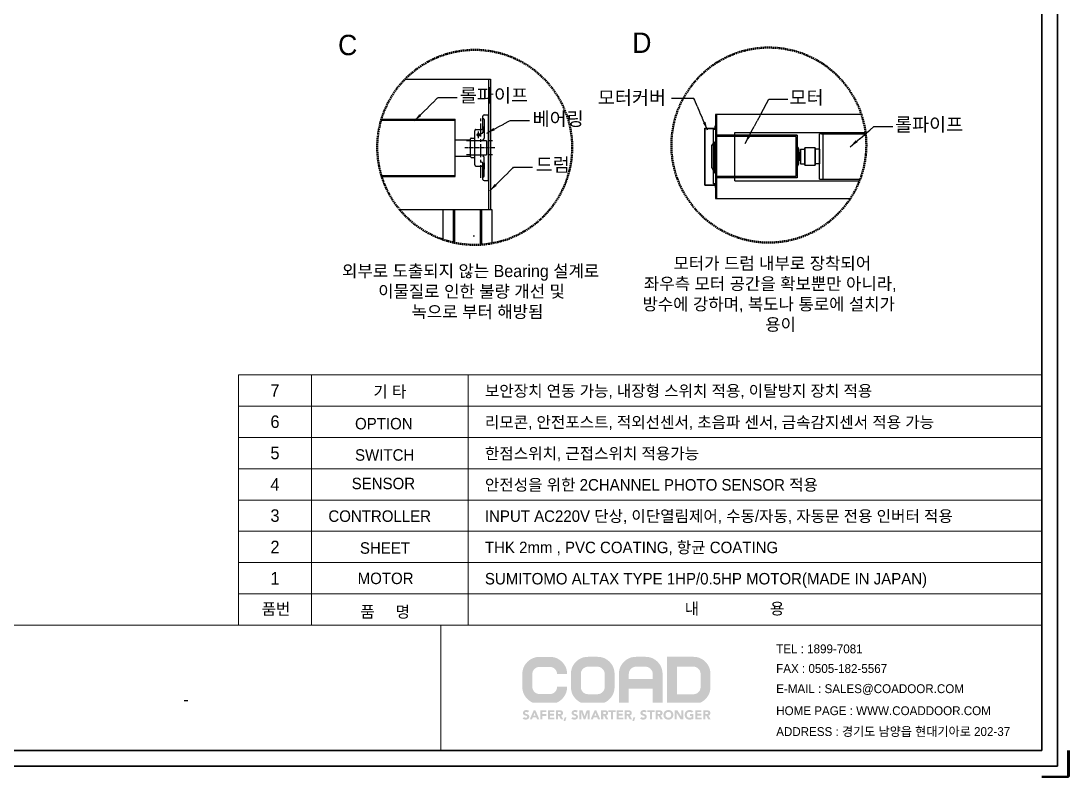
# Model space of a CAD drawing. Header units: millimetres. Extents: x 150937 to 394412, y 327166 to 584759.
# Drawn here: x 273666 to 283711, y 376866 to 384113 of the extents above; entities that cross this region are included whole.
import ezdxf

# ---------------------------------------------------------------- set-up
doc = ezdxf.new("R2010")
doc.units = ezdxf.units.MM
for name, pattern in [('CEN', [62, 60, -1, 0, -1]), ('CENTER', [50.8, 31.75, -6.35, 6.35, -6.35]), ('HIDDENX2', [19.05, 12.7, -6.35])]:
    doc.linetypes.add(name, pattern=pattern)
doc.layers.add('205', color=7, linetype='Continuous')
for name, color, linetype, lineweight in [('2문자(명칭)', 7, 'Continuous', 20), ('4윤곽선', 5, 'Continuous', 70), ('지시선', 1, 'CEN', 20), ('지시선문자', 40, 'Continuous', 20), ('확대선', 1, 'HIDDENX2', 50)]:
    doc.layers.add(name, color=color, linetype=linetype, lineweight=lineweight)
doc.layers.add('plot선', color=130, linetype='Continuous', plot=False)
doc.styles.add('ROMANS', font='romans.shx')
doc.styles.get("Standard").update_dxf_attribs({"font": 'arial.ttf'})
doc.styles.add('돋움', font='')
doc.styles.get('돋움').set_extended_font_data('Dotum')
doc.dimstyles.new('1004', dxfattribs={"dimscale": 50, "dimtxt": 1.8, "dimasz": 1.6, "dimexe": 1.25, "dimexo": 1, "dimtad": 1, "dimtxsty": 'ROMANS', "dimcen": 2.5, "dimclrd": 94, "dimclre": 94, "dimclrt": 151, "dimadec": 0, "dimazin": 0, "dimtfac": 1, "dimtix": 1, "dimtmove": 0, "dimatfit": 3, "dimfxl": 0, "dimarcsym": 0})

# ---------------------------------------------------------------- blocks, each defined once
blk = doc.blocks.new('ss')
at = {"layer": '205'}
for p, q in [((19689.8, 1863.9), (19528.8, 1863.9)), ((19528.8, 1852.9), (19528.8, 1863.9)), ((19540.2, 1852.9), (19585.9, 1852.9)), ((19572.5, 1852.9), (19557.2, 1852.9)), ((19678.3, 1852.9), (19632.7, 1852.9)), ((19646.1, 1852.9), (19661.4, 1852.9)), ((19689.8, 1852.9), (19689.8, 1863.9)), ((19561.3, 1849.9), (19531.8, 1849.9)), ((19561.3, 1849.9), (19571.3, 1849.9)), ((19564.3, 1832.9), (19564.3, 1846.9)), ((19651.3, 1829.9), (19567.3, 1829.9)), ((19585.5, 1821.5), (19585.5, 1829.9)), ((19633, 1821.5), (19633, 1829.9)), ((19657.5, 1849.9), (19647.5, 1849.9)), ((19654.3, 1832.9), (19654.3, 1846.9)), ((19686.8, 1849.9), (19657.3, 1849.9)), ((19631, 1819.5), (19587.5, 1819.5))]:
    blk.add_line(p, q, dxfattribs=at)
at = {"layer": '205', "color": 7, "linetype": 'Continuous'}
for p, q in [((19591.9, 1873.9), (19591.9, 1863.9)), ((19626.9, 1873.9), (19626.9, 1863.9)), ((19591.9, 1819.5), (19591.9, 1809.5)), ((19626.9, 1819.5), (19626.9, 1809.5))]:
    blk.add_line(p, q, dxfattribs=at)
at = {"layer": '205', "color": 1, "linetype": 'CENTER'}
for p, q in [((19683.3, 1844.9), (19535.3, 1844.9)), ((19585.5, 1839.1), (19569.5, 1839.1))]:
    blk.add_line(p, q, dxfattribs=at)
at = {"layer": '205'}
blk.add_circle((19577.5, 1839.1), 3, dxfattribs=at)
for centre, radius, start, end in [((19531.8, 1852.9), 3, 180, 270), ((19540.2, 1849.9), 3, 90, 180), ((19585.9, 1849.9), 3, 0, 90), ((19632.7, 1849.9), 3, 90, 180), ((19678.3, 1849.9), 3, 0, 90), ((19686.8, 1852.9), 3, 270, 0), ((19561.3, 1846.9), 3, 0, 90), ((19567.3, 1832.9), 3, 180, 270), ((19571.3, 1846.9), 3, 0, 90), ((19577.9, 1839.1), 3, 94.6253, 265.3747), ((19578.5, 1839.1), 3, 99.9059, 260.0941), ((19578.9, 1839.1), 3, 103.6826, 256.3174), ((19647.5, 1846.9), 3, 90, 180), ((19651.3, 1832.9), 3, 270, 0), ((19657.3, 1846.9), 3, 90, 180), ((19587.5, 1821.5), 2, 180, 270), ((19631, 1821.5), 2, 270, 0)]:
    blk.add_arc(centre, radius, start, end, dxfattribs=at)
blk = doc.blocks.new('C-2 BASE')
h = blk.add_hatch(color=256)
h.dxf.hatch_style = 1
h.set_gradient(color1=(0, 153, 86), color2=(0, 0, 78), tint=1)
edge = h.paths.add_edge_path()
edge.add_spline(control_points=[(15866.293, 981.152), (15866.293, 1000.137), (15873.072, 1016.4), (15886.634, 1029.958), (15900.639, 1043.974), (15916.9, 1050.762), (15935.882, 1050.762), (15935.882, 1050.762), (16034.279, 1050.762), (16034.279, 1050.762), (16053.248, 1050.762), (16069.532, 1043.974), (16083.103, 1029.958), (16097.094, 1016.4), (16103.861, 1000.137), (16103.861, 981.152), (16103.861, 981.152), (16199.695, 981.152), (16199.695, 981.152), (16199.695, 1026.802), (16183.416, 1066.109), (16151.329, 1098.201), (16119.237, 1130.285), (16079.913, 1146.55), (16034.279, 1146.55), (16034.279, 1146.55), (15935.882, 1146.55), (15935.882, 1146.55), (15890.244, 1146.55), (15850.928, 1130.285), (15818.824, 1098.201), (15786.741, 1066.109), (15770.475, 1026.802), (15770.475, 981.152), (15770.475, 981.152), (15770.475, 965.557), (15770.475, 965.557), (15770.475, 965.557), (15770.475, 860.034), (15770.475, 860.034), (15770.475, 814.379), (15786.741, 775.072), (15818.824, 742.98), (15834.769, 727.048), (15852.49, 715.02), (15871.878, 706.94), (15871.878, 706.94), (16098.291, 706.94), (16098.291, 706.94), (16117.676, 715.02), (16135.397, 727.048), (16151.329, 742.98), (16183.416, 775.072), (16199.695, 814.379), (16199.695, 860.034), (16199.695, 860.034), (16103.861, 860.034), (16103.861, 860.034), (16103.861, 841.047), (16097.094, 824.786), (16083.103, 810.77), (16069.532, 797.198), (16053.248, 790.427), (16034.279, 790.427), (16034.279, 790.427), (15935.882, 790.427), (15935.882, 790.427), (15916.9, 790.427), (15900.639, 797.198), (15886.634, 810.77), (15873.072, 824.786), (15866.293, 841.047), (15866.293, 860.034), (15866.293, 860.034), (15866.293, 965.557), (15866.293, 965.557), (15866.293, 965.557), (15866.293, 981.152), (15866.293, 981.152)], knot_values=[0, 0, 0, 0, 1, 1, 1, 2, 2, 2, 3, 3, 3, 4, 4, 4, 5, 5, 5, 6, 6, 6, 7, 7, 7, 8, 8, 8, 9, 9, 9, 10, 10, 10, 11, 11, 11, 12, 12, 12, 13, 13, 13, 14, 14, 14, 15, 15, 15, 16, 16, 16, 17, 17, 17, 18, 18, 18, 19, 19, 19, 20, 20, 20, 21, 21, 21, 22, 22, 22, 23, 23, 23, 24, 24, 24, 25, 25, 25, 26, 26, 26, 26], degree=3, periodic=0)
edge = h.paths.add_edge_path()
edge.add_spline(control_points=[(16490.664, 1147.153), (16490.664, 1147.153), (16400.124, 1147.153), (16400.124, 1147.153), (16354.966, 1147.153), (16316.043, 1131.062), (16284.281, 1099.292), (16252.527, 1067.525), (16236.432, 1028.624), (16236.432, 983.456), (16236.432, 983.456), (16236.432, 965.557), (16236.432, 965.557), (16236.432, 965.557), (16236.432, 857.724), (16236.432, 857.724), (16236.432, 812.549), (16252.527, 773.635), (16284.281, 741.881), (16299.607, 726.569), (16316.6, 714.934), (16335.141, 706.94), (16335.141, 706.94), (16555.639, 706.94), (16555.639, 706.94), (16574.181, 714.934), (16591.187, 726.569), (16606.499, 741.881), (16638.253, 773.635), (16654.348, 812.549), (16654.348, 857.724), (16654.348, 857.724), (16654.348, 965.557), (16654.348, 965.557), (16654.348, 965.557), (16654.348, 983.456), (16654.348, 983.456), (16654.348, 1028.624), (16638.253, 1067.525), (16606.499, 1099.292), (16574.749, 1131.062), (16535.835, 1147.153), (16490.664, 1147.153)], knot_values=[0, 0, 0, 0, 1, 1, 1, 2, 2, 2, 3, 3, 3, 4, 4, 4, 5, 5, 5, 6, 6, 6, 7, 7, 7, 8, 8, 8, 9, 9, 9, 10, 10, 10, 11, 11, 11, 12, 12, 12, 13, 13, 13, 14, 14, 14, 14], degree=3, periodic=0)
edge = h.paths.add_edge_path(flags=16)
edge.add_spline(control_points=[(16559.54, 857.724), (16559.54, 838.939), (16552.829, 822.822), (16538.966, 808.982), (16525.553, 795.547), (16509.463, 788.827), (16490.664, 788.827), (16490.664, 788.827), (16400.124, 788.827), (16400.124, 788.827), (16381.352, 788.827), (16365.223, 795.547), (16351.382, 808.982), (16337.951, 822.822), (16331.253, 838.939), (16331.253, 857.724), (16331.253, 857.724), (16331.253, 965.557), (16331.253, 965.557), (16331.253, 965.557), (16331.253, 983.456), (16331.253, 983.456), (16331.253, 1002.234), (16337.951, 1018.333), (16351.382, 1031.742), (16365.223, 1045.617), (16381.352, 1052.311), (16400.124, 1052.311), (16400.124, 1052.311), (16490.664, 1052.311), (16490.664, 1052.311), (16509.463, 1052.311), (16525.553, 1045.617), (16538.966, 1031.742), (16552.829, 1018.333), (16559.54, 1002.234), (16559.54, 983.456), (16559.54, 983.456), (16559.54, 965.557), (16559.54, 965.557), (16559.54, 965.557), (16559.54, 857.724), (16559.54, 857.724)], knot_values=[0, 0, 0, 0, 1, 1, 1, 2, 2, 2, 3, 3, 3, 4, 4, 4, 5, 5, 5, 6, 6, 6, 7, 7, 7, 8, 8, 8, 9, 9, 9, 10, 10, 10, 11, 11, 11, 12, 12, 12, 13, 13, 13, 14, 14, 14, 14], degree=3, periodic=0)
edge = h.paths.add_edge_path()
edge.add_spline(control_points=[(16950.305, 1147.153), (16950.305, 1147.153), (16860.222, 1147.153), (16860.222, 1147.153), (16815.055, 1147.153), (16776.133, 1131.062), (16743.938, 1098.838), (16712.192, 1067.08), (16696.068, 1028.162), (16696.068, 983.008), (16696.068, 983.008), (16696.068, 965.557), (16696.068, 965.557), (16696.068, 965.557), (16696.068, 706.94), (16696.068, 706.94), (16696.068, 706.94), (16790.897, 706.94), (16790.897, 706.94), (16790.897, 706.94), (16790.897, 841.197), (16790.897, 841.197), (16790.897, 841.197), (17020.087, 841.197), (17020.087, 841.197), (17020.087, 841.197), (17020.087, 706.94), (17020.087, 706.94), (17020.087, 706.94), (17114.45, 706.94), (17114.45, 706.94), (17114.45, 706.94), (17114.45, 965.557), (17114.45, 965.557), (17114.45, 965.557), (17114.45, 983.008), (17114.45, 983.008), (17114.45, 1028.624), (17098.346, 1067.525), (17066.589, 1099.292), (17034.838, 1131.062), (16995.925, 1147.153), (16950.305, 1147.153)], knot_values=[0, 0, 0, 0, 1, 1, 1, 2, 2, 2, 3, 3, 3, 4, 4, 4, 5, 5, 5, 6, 6, 6, 7, 7, 7, 8, 8, 8, 9, 9, 9, 10, 10, 10, 11, 11, 11, 12, 12, 12, 13, 13, 13, 14, 14, 14, 14], degree=3, periodic=0)
edge = h.paths.add_edge_path(flags=16)
edge.add_spline(control_points=[(17020.087, 936.023), (17020.087, 936.023), (16790.897, 936.023), (16790.897, 936.023), (16790.897, 936.023), (16790.897, 965.557), (16790.897, 965.557), (16790.897, 965.557), (16790.897, 983.008), (16790.897, 983.008), (16790.897, 1002.234), (16797.608, 1018.333), (16811.022, 1031.742), (16824.884, 1045.617), (16840.988, 1052.311), (16860.222, 1052.311), (16860.222, 1052.311), (16950.305, 1052.311), (16950.305, 1052.311), (16969.547, 1052.311), (16985.642, 1045.617), (16999.505, 1031.742), (17013.375, 1018.333), (17020.087, 1002.234), (17020.087, 983.008), (17020.087, 983.008), (17020.087, 965.557), (17020.087, 965.557), (17020.087, 965.557), (17020.087, 936.023), (17020.087, 936.023)], knot_values=[0, 0, 0, 0, 1, 1, 1, 2, 2, 2, 3, 3, 3, 4, 4, 4, 5, 5, 5, 6, 6, 6, 7, 7, 7, 8, 8, 8, 9, 9, 9, 10, 10, 10, 10], degree=3, periodic=0)
edge = h.paths.add_edge_path()
edge.add_spline(control_points=[(17525.313, 1099.292), (17493.554, 1131.062), (17455.103, 1147.153), (17409.919, 1147.153), (17409.919, 1147.153), (17158.373, 1147.153), (17158.373, 1147.153), (17158.373, 1147.153), (17158.373, 965.557), (17158.373, 965.557), (17158.373, 965.557), (17158.373, 706.94), (17158.373, 706.94), (17158.373, 706.94), (17474.667, 706.94), (17474.667, 706.94), (17493.11, 714.934), (17510.009, 726.569), (17525.313, 741.881), (17557.066, 773.635), (17573.175, 812.549), (17573.175, 857.724), (17573.175, 857.724), (17573.175, 965.557), (17573.175, 965.557), (17573.175, 965.557), (17573.175, 983.456), (17573.175, 983.456), (17573.175, 1028.624), (17557.066, 1067.546), (17525.313, 1099.292)], knot_values=[0, 0, 0, 0, 1, 1, 1, 2, 2, 2, 3, 3, 3, 4, 4, 4, 5, 5, 5, 6, 6, 6, 7, 7, 7, 8, 8, 8, 9, 9, 9, 10, 10, 10, 10], degree=3, periodic=0)
edge = h.paths.add_edge_path(flags=16)
edge.add_spline(control_points=[(17478.79, 857.724), (17478.79, 838.512), (17472.083, 822.412), (17458.687, 808.515), (17445.265, 795.102), (17429.136, 788.391), (17409.919, 788.391), (17409.919, 788.391), (17252.744, 788.391), (17252.744, 788.391), (17252.744, 788.391), (17252.744, 965.557), (17252.744, 965.557), (17252.744, 965.557), (17252.744, 1052.777), (17252.744, 1052.777), (17252.744, 1052.777), (17409.919, 1052.777), (17409.919, 1052.777), (17429.136, 1052.777), (17445.265, 1046.084), (17458.687, 1032.2), (17472.083, 1018.79), (17478.79, 1002.683), (17478.79, 983.456), (17478.79, 983.456), (17478.79, 965.557), (17478.79, 965.557), (17478.79, 965.557), (17478.79, 857.724), (17478.79, 857.724)], knot_values=[0, 0, 0, 0, 1, 1, 1, 2, 2, 2, 3, 3, 3, 4, 4, 4, 5, 5, 5, 6, 6, 6, 7, 7, 7, 8, 8, 8, 9, 9, 9, 10, 10, 10, 10], degree=3, periodic=0)
edge = h.paths.add_edge_path()
edge.add_spline(control_points=[(15823.298, 613.518), (15821.729, 615.494), (15819.607, 616.961), (15816.929, 617.907), (15814.256, 618.852), (15811.72, 619.327), (15809.333, 619.327), (15807.93, 619.327), (15806.489, 619.159), (15805.009, 618.831), (15803.524, 618.505), (15802.122, 617.988), (15800.809, 617.291), (15799.487, 616.589), (15798.417, 615.661), (15797.597, 614.51), (15796.771, 613.352), (15796.361, 611.953), (15796.361, 610.306), (15796.361, 607.666), (15797.348, 605.656), (15799.324, 604.254), (15801.3, 602.85), (15803.79, 601.662), (15806.797, 600.669), (15809.808, 599.681), (15813.042, 598.693), (15816.497, 597.701), (15819.957, 596.717), (15823.191, 595.314), (15826.202, 593.505), (15829.205, 591.691), (15831.698, 589.262), (15833.674, 586.217), (15835.65, 583.167), (15836.639, 579.086), (15836.639, 573.979), (15836.639, 569.117), (15835.732, 564.878), (15833.922, 561.255), (15832.109, 557.628), (15829.658, 554.621), (15826.57, 552.234), (15823.478, 549.844), (15819.898, 548.073), (15815.817, 546.918), (15811.741, 545.767), (15807.434, 545.19), (15802.908, 545.19), (15797.224, 545.19), (15791.95, 546.053), (15787.091, 547.786), (15782.229, 549.514), (15777.699, 552.316), (15773.499, 556.187), (15773.499, 556.187), (15787.211, 571.259), (15787.211, 571.259), (15789.192, 568.625), (15791.681, 566.589), (15794.687, 565.143), (15797.699, 563.706), (15800.809, 562.983), (15804.021, 562.983), (15805.582, 562.983), (15807.168, 563.167), (15808.777, 563.539), (15810.38, 563.907), (15811.827, 564.467), (15813.101, 565.207), (15814.376, 565.947), (15815.407, 566.896), (15816.189, 568.047), (15816.972, 569.202), (15817.361, 570.562), (15817.361, 572.128), (15817.361, 574.762), (15816.356, 576.841), (15814.337, 578.368), (15812.314, 579.89), (15809.787, 581.191), (15806.736, 582.26), (15803.692, 583.329), (15800.394, 584.399), (15796.852, 585.469), (15793.31, 586.537), (15790.012, 587.983), (15786.968, 589.797), (15783.917, 591.606), (15781.386, 593.997), (15779.371, 596.961), (15777.348, 599.929), (15776.339, 603.843), (15776.339, 608.702), (15776.339, 613.398), (15777.267, 617.513), (15779.119, 621.058), (15780.975, 624.6), (15783.447, 627.564), (15786.536, 629.956), (15789.628, 632.342), (15793.187, 634.134), (15797.224, 635.331), (15801.262, 636.521), (15805.419, 637.119), (15809.701, 637.119), (15814.646, 637.119), (15819.423, 636.423), (15824.038, 635.019), (15828.649, 633.621), (15832.806, 631.269), (15836.514, 627.979), (15836.514, 627.979), (15823.298, 613.518), (15823.298, 613.518)], knot_values=[0, 0, 0, 0, 1, 1, 1, 2, 2, 2, 3, 3, 3, 4, 4, 4, 5, 5, 5, 6, 6, 6, 7, 7, 7, 8, 8, 8, 9, 9, 9, 10, 10, 10, 11, 11, 11, 12, 12, 12, 13, 13, 13, 14, 14, 14, 15, 15, 15, 16, 16, 16, 17, 17, 17, 18, 18, 18, 19, 19, 19, 20, 20, 20, 21, 21, 21, 22, 22, 22, 23, 23, 23, 24, 24, 24, 25, 25, 25, 26, 26, 26, 27, 27, 27, 28, 28, 28, 29, 29, 29, 30, 30, 30, 31, 31, 31, 32, 32, 32, 33, 33, 33, 34, 34, 34, 35, 35, 35, 36, 36, 36, 37, 37, 37, 38, 38, 38, 38], degree=3, periodic=0)
h.paths.add_polyline_path([(15879.762, 634.895), (15895.702, 634.895), (15933.756, 547.414), (15912.011, 547.414), (15904.471, 565.947), (15870.492, 565.947), (15863.204, 547.414), (15841.95, 547.414)])
h.paths.add_polyline_path([(15887.173, 609.442), (15876.549, 582.26), (15897.927, 582.26)], flags=16)
h.paths.add_polyline_path([(15943.273, 634.895), (16001.965, 634.895), (16001.965, 617.107), (15962.55, 617.107), (15962.55, 599.309), (15999.001, 599.309), (15999.001, 581.516), (15962.55, 581.516), (15962.55, 547.414), (15943.273, 547.414)])
h.paths.add_polyline_path([(16016.542, 634.895), (16075.978, 634.895), (16075.978, 617.107), (16035.819, 617.107), (16035.819, 600.794), (16073.753, 600.794), (16073.753, 583), (16035.819, 583), (16035.819, 565.207), (16078.202, 565.207), (16078.202, 547.414), (16016.542, 547.414)])
edge = h.paths.add_edge_path()
edge.add_spline(control_points=[(16093.643, 634.895), (16093.643, 634.895), (16127.501, 634.895), (16127.501, 634.895), (16131.949, 634.895), (16136.166, 634.463), (16140.165, 633.6), (16144.16, 632.736), (16147.659, 631.29), (16150.67, 629.275), (16153.673, 627.257), (16156.059, 624.536), (16157.835, 621.123), (16159.605, 617.701), (16160.49, 613.436), (16160.49, 608.33), (16160.49, 602.15), (16158.887, 596.901), (16155.674, 592.577), (16152.458, 588.252), (16147.766, 585.511), (16141.585, 584.36), (16141.585, 584.36), (16163.827, 547.414), (16163.827, 547.414), (16163.827, 547.414), (16140.722, 547.414), (16140.722, 547.414), (16140.722, 547.414), (16122.432, 582.384), (16122.432, 582.384), (16122.432, 582.384), (16112.919, 582.384), (16112.919, 582.384), (16112.919, 582.384), (16112.919, 547.414), (16112.919, 547.414), (16112.919, 547.414), (16093.643, 547.414), (16093.643, 547.414), (16093.643, 547.414), (16093.643, 634.895), (16093.643, 634.895)], knot_values=[0, 0, 0, 0, 1, 1, 1, 2, 2, 2, 3, 3, 3, 4, 4, 4, 5, 5, 5, 6, 6, 6, 7, 7, 7, 8, 8, 8, 9, 9, 9, 10, 10, 10, 11, 11, 11, 12, 12, 12, 13, 13, 13, 14, 14, 14, 14], degree=3, periodic=0)
edge = h.paths.add_edge_path(flags=16)
edge.add_spline(control_points=[(16112.919, 598.693), (16112.919, 598.693), (16124.288, 598.693), (16124.288, 598.693), (16126.017, 598.693), (16127.851, 598.757), (16129.784, 598.877), (16131.717, 599.001), (16133.471, 599.374), (16135.037, 599.994), (16136.603, 600.61), (16137.898, 601.576), (16138.929, 602.898), (16139.96, 604.211), (16140.473, 606.063), (16140.473, 608.454), (16140.473, 610.678), (16140.02, 612.448), (16139.113, 613.77), (16138.207, 615.083), (16137.056, 616.093), (16135.657, 616.794), (16134.254, 617.491), (16132.646, 617.966), (16130.836, 618.214), (16129.023, 618.463), (16127.253, 618.586), (16125.524, 618.586), (16125.524, 618.586), (16112.919, 618.586), (16112.919, 618.586), (16112.919, 618.586), (16112.919, 598.693), (16112.919, 598.693)], knot_values=[0, 0, 0, 0, 1, 1, 1, 2, 2, 2, 3, 3, 3, 4, 4, 4, 5, 5, 5, 6, 6, 6, 7, 7, 7, 8, 8, 8, 9, 9, 9, 10, 10, 10, 11, 11, 11, 11], degree=3, periodic=0)
h.paths.add_polyline_path([(16176.059, 567.431), (16193.853, 567.431), (16182.732, 532.585), (16166.915, 532.585)])
edge = h.paths.add_edge_path()
edge.add_spline(control_points=[(16290.111, 613.518), (16288.541, 615.494), (16286.42, 616.961), (16283.742, 617.907), (16281.068, 618.852), (16278.533, 619.327), (16276.146, 619.327), (16274.743, 619.327), (16273.301, 619.159), (16271.822, 618.831), (16270.337, 618.505), (16268.935, 617.988), (16267.617, 617.291), (16266.3, 616.589), (16265.23, 615.661), (16264.409, 614.51), (16263.583, 613.352), (16263.173, 611.953), (16263.173, 610.306), (16263.173, 607.666), (16264.161, 605.656), (16266.137, 604.254), (16268.113, 602.85), (16270.602, 601.662), (16273.61, 600.669), (16276.62, 599.681), (16279.854, 598.693), (16283.31, 597.701), (16286.77, 596.717), (16290.004, 595.314), (16293.015, 593.505), (16296.018, 591.691), (16298.512, 589.262), (16300.487, 586.217), (16302.463, 583.167), (16303.451, 579.086), (16303.451, 573.979), (16303.451, 569.117), (16302.545, 564.878), (16300.736, 561.255), (16298.922, 557.628), (16296.471, 554.621), (16293.383, 552.234), (16290.291, 549.844), (16286.711, 548.073), (16282.63, 546.918), (16278.554, 545.767), (16274.246, 545.19), (16269.721, 545.19), (16264.037, 545.19), (16258.764, 546.053), (16253.905, 547.786), (16249.041, 549.514), (16244.512, 552.316), (16240.311, 556.187), (16240.311, 556.187), (16254.024, 571.259), (16254.024, 571.259), (16256.004, 568.625), (16258.494, 566.589), (16261.501, 565.143), (16264.512, 563.706), (16267.617, 562.983), (16270.834, 562.983), (16272.395, 562.983), (16273.982, 563.167), (16275.586, 563.539), (16277.194, 563.907), (16278.639, 564.467), (16279.914, 565.207), (16281.188, 565.947), (16282.219, 566.896), (16283.002, 568.047), (16283.785, 569.202), (16284.174, 570.562), (16284.174, 572.128), (16284.174, 574.762), (16283.169, 576.841), (16281.15, 578.368), (16279.127, 579.89), (16276.599, 581.191), (16273.549, 582.26), (16270.504, 583.329), (16267.206, 584.399), (16263.665, 585.469), (16260.123, 586.537), (16256.826, 587.983), (16253.78, 589.797), (16250.731, 591.606), (16248.199, 593.997), (16246.184, 596.961), (16244.161, 599.929), (16243.151, 603.843), (16243.151, 608.702), (16243.151, 613.398), (16244.08, 617.513), (16245.932, 621.058), (16247.788, 624.6), (16250.26, 627.564), (16253.348, 629.956), (16256.441, 632.342), (16260, 634.134), (16264.037, 635.331), (16268.074, 636.521), (16272.233, 637.119), (16276.513, 637.119), (16281.458, 637.119), (16286.236, 636.423), (16290.85, 635.019), (16295.462, 633.621), (16299.619, 631.269), (16303.328, 627.979), (16303.328, 627.979), (16290.111, 613.518), (16290.111, 613.518)], knot_values=[0, 0, 0, 0, 1, 1, 1, 2, 2, 2, 3, 3, 3, 4, 4, 4, 5, 5, 5, 6, 6, 6, 7, 7, 7, 8, 8, 8, 9, 9, 9, 10, 10, 10, 11, 11, 11, 12, 12, 12, 13, 13, 13, 14, 14, 14, 15, 15, 15, 16, 16, 16, 17, 17, 17, 18, 18, 18, 19, 19, 19, 20, 20, 20, 21, 21, 21, 22, 22, 22, 23, 23, 23, 24, 24, 24, 25, 25, 25, 26, 26, 26, 27, 27, 27, 28, 28, 28, 29, 29, 29, 30, 30, 30, 31, 31, 31, 32, 32, 32, 33, 33, 33, 34, 34, 34, 35, 35, 35, 36, 36, 36, 37, 37, 37, 38, 38, 38, 38], degree=3, periodic=0)
h.paths.add_polyline_path([(16317.784, 634.895), (16346.942, 634.895), (16367.088, 577.812), (16367.331, 577.812), (16387.597, 634.895), (16416.634, 634.895), (16416.634, 547.414), (16397.357, 547.414), (16397.357, 614.51), (16397.113, 614.51), (16374.128, 547.414), (16359.427, 547.414), (16337.306, 614.51), (16337.061, 614.51), (16337.061, 547.414), (16317.784, 547.414)])
h.paths.add_polyline_path([(16463.218, 634.895), (16479.154, 634.895), (16517.212, 547.414), (16495.467, 547.414), (16487.927, 565.947), (16453.949, 565.947), (16446.66, 547.414), (16425.407, 547.414)])
h.paths.add_polyline_path([(16470.63, 609.442), (16460.005, 582.26), (16481.382, 582.26)], flags=16)
edge = h.paths.add_edge_path()
edge.add_spline(control_points=[(16525.985, 634.895), (16525.985, 634.895), (16559.843, 634.895), (16559.843, 634.895), (16564.292, 634.895), (16568.513, 634.463), (16572.508, 633.6), (16576.503, 632.736), (16580.006, 631.29), (16583.013, 629.275), (16586.015, 627.257), (16588.407, 624.536), (16590.177, 621.123), (16591.948, 617.701), (16592.837, 613.436), (16592.837, 608.33), (16592.837, 602.15), (16591.23, 596.901), (16588.018, 592.577), (16584.801, 588.252), (16580.109, 585.511), (16573.929, 584.36), (16573.929, 584.36), (16596.169, 547.414), (16596.169, 547.414), (16596.169, 547.414), (16573.064, 547.414), (16573.064, 547.414), (16573.064, 547.414), (16554.775, 582.384), (16554.775, 582.384), (16554.775, 582.384), (16545.263, 582.384), (16545.263, 582.384), (16545.263, 582.384), (16545.263, 547.414), (16545.263, 547.414), (16545.263, 547.414), (16525.985, 547.414), (16525.985, 547.414), (16525.985, 547.414), (16525.985, 634.895), (16525.985, 634.895)], knot_values=[0, 0, 0, 0, 1, 1, 1, 2, 2, 2, 3, 3, 3, 4, 4, 4, 5, 5, 5, 6, 6, 6, 7, 7, 7, 8, 8, 8, 9, 9, 9, 10, 10, 10, 11, 11, 11, 12, 12, 12, 13, 13, 13, 14, 14, 14, 14], degree=3, periodic=0)
edge = h.paths.add_edge_path(flags=16)
edge.add_spline(control_points=[(16545.263, 598.693), (16545.263, 598.693), (16556.631, 598.693), (16556.631, 598.693), (16558.359, 598.693), (16560.194, 598.757), (16562.128, 598.877), (16564.065, 599.001), (16565.815, 599.374), (16567.38, 599.994), (16568.945, 600.61), (16570.242, 601.576), (16571.276, 602.898), (16572.303, 604.211), (16572.816, 606.063), (16572.816, 608.454), (16572.816, 610.678), (16572.362, 612.448), (16571.456, 613.77), (16570.549, 615.083), (16569.399, 616.093), (16568, 616.794), (16566.597, 617.491), (16564.993, 617.966), (16563.18, 618.214), (16561.366, 618.463), (16559.595, 618.586), (16557.868, 618.586), (16557.868, 618.586), (16545.263, 618.586), (16545.263, 618.586), (16545.263, 618.586), (16545.263, 598.693), (16545.263, 598.693)], knot_values=[0, 0, 0, 0, 1, 1, 1, 2, 2, 2, 3, 3, 3, 4, 4, 4, 5, 5, 5, 6, 6, 6, 7, 7, 7, 8, 8, 8, 9, 9, 9, 10, 10, 10, 11, 11, 11, 11], degree=3, periodic=0)
h.paths.add_polyline_path([(16620.759, 617.846), (16595.802, 617.846), (16595.802, 634.895), (16664.998, 634.895), (16664.998, 617.846), (16640.036, 617.846), (16640.036, 547.414), (16620.759, 547.414)])
h.paths.add_polyline_path([(16675.499, 634.895), (16734.93, 634.895), (16734.93, 617.107), (16694.776, 617.107), (16694.776, 600.794), (16732.71, 600.794), (16732.71, 583), (16694.776, 583), (16694.776, 565.207), (16737.158, 565.207), (16737.158, 547.414), (16675.499, 547.414)])
edge = h.paths.add_edge_path()
edge.add_spline(control_points=[(16752.599, 634.895), (16752.599, 634.895), (16786.458, 634.895), (16786.458, 634.895), (16790.906, 634.895), (16795.123, 634.463), (16799.123, 633.6), (16803.117, 632.736), (16806.616, 631.29), (16809.623, 629.275), (16812.63, 627.257), (16815.016, 624.536), (16816.788, 621.123), (16818.562, 617.701), (16819.448, 613.436), (16819.448, 608.33), (16819.448, 602.15), (16817.844, 596.901), (16814.632, 592.577), (16811.415, 588.252), (16806.719, 585.511), (16800.543, 584.36), (16800.543, 584.36), (16822.779, 547.414), (16822.779, 547.414), (16822.779, 547.414), (16799.675, 547.414), (16799.675, 547.414), (16799.675, 547.414), (16781.39, 582.384), (16781.39, 582.384), (16781.39, 582.384), (16771.877, 582.384), (16771.877, 582.384), (16771.877, 582.384), (16771.877, 547.414), (16771.877, 547.414), (16771.877, 547.414), (16752.599, 547.414), (16752.599, 547.414), (16752.599, 547.414), (16752.599, 634.895), (16752.599, 634.895)], knot_values=[0, 0, 0, 0, 1, 1, 1, 2, 2, 2, 3, 3, 3, 4, 4, 4, 5, 5, 5, 6, 6, 6, 7, 7, 7, 8, 8, 8, 9, 9, 9, 10, 10, 10, 11, 11, 11, 12, 12, 12, 13, 13, 13, 14, 14, 14, 14], degree=3, periodic=0)
edge = h.paths.add_edge_path(flags=16)
edge.add_spline(control_points=[(16771.877, 598.693), (16771.877, 598.693), (16783.246, 598.693), (16783.246, 598.693), (16784.969, 598.693), (16786.804, 598.757), (16788.742, 598.877), (16790.675, 599.001), (16792.429, 599.374), (16793.99, 599.994), (16795.555, 600.61), (16796.856, 601.576), (16797.887, 602.898), (16798.913, 604.211), (16799.43, 606.063), (16799.43, 608.454), (16799.43, 610.678), (16798.977, 612.448), (16798.07, 613.77), (16797.163, 615.083), (16796.009, 616.093), (16794.61, 616.794), (16793.207, 617.491), (16791.603, 617.966), (16789.794, 618.214), (16787.98, 618.463), (16786.206, 618.586), (16784.482, 618.586), (16784.482, 618.586), (16771.877, 618.586), (16771.877, 618.586), (16771.877, 618.586), (16771.877, 598.693), (16771.877, 598.693)], knot_values=[0, 0, 0, 0, 1, 1, 1, 2, 2, 2, 3, 3, 3, 4, 4, 4, 5, 5, 5, 6, 6, 6, 7, 7, 7, 8, 8, 8, 9, 9, 9, 10, 10, 10, 11, 11, 11, 11], degree=3, periodic=0)
h.paths.add_polyline_path([(16835.012, 567.431), (16852.81, 567.431), (16841.689, 532.585), (16825.872, 532.585)])
edge = h.paths.add_edge_path()
edge.add_spline(control_points=[(16949.064, 613.518), (16947.494, 615.494), (16945.373, 616.961), (16942.699, 617.907), (16940.022, 618.852), (16937.49, 619.327), (16935.099, 619.327), (16933.7, 619.327), (16932.259, 619.159), (16930.778, 618.831), (16929.29, 618.505), (16927.888, 617.988), (16926.575, 617.291), (16925.257, 616.589), (16924.188, 615.661), (16923.362, 614.51), (16922.536, 613.352), (16922.126, 611.953), (16922.126, 610.306), (16922.126, 607.666), (16923.118, 605.656), (16925.094, 604.254), (16927.07, 602.85), (16929.56, 601.662), (16932.567, 600.669), (16935.573, 599.681), (16938.807, 598.693), (16942.268, 597.701), (16945.728, 596.717), (16948.961, 595.314), (16951.968, 593.505), (16954.975, 591.691), (16957.464, 589.262), (16959.44, 586.217), (16961.416, 583.167), (16962.409, 579.086), (16962.409, 573.979), (16962.409, 569.117), (16961.502, 564.878), (16959.692, 561.255), (16957.879, 557.628), (16955.428, 554.621), (16952.34, 552.234), (16949.247, 549.844), (16945.664, 548.073), (16941.587, 546.918), (16937.511, 545.767), (16933.204, 545.19), (16928.674, 545.19), (16922.994, 545.19), (16917.72, 546.053), (16912.861, 547.786), (16907.999, 549.514), (16903.469, 552.316), (16899.269, 556.187), (16899.269, 556.187), (16912.981, 571.259), (16912.981, 571.259), (16914.962, 568.625), (16917.451, 566.589), (16920.458, 565.143), (16923.465, 563.706), (16926.575, 562.983), (16929.787, 562.983), (16931.352, 562.983), (16932.938, 563.167), (16934.542, 563.539), (16936.151, 563.907), (16937.592, 564.467), (16938.871, 565.207), (16940.142, 565.947), (16941.177, 566.896), (16941.959, 568.047), (16942.738, 569.202), (16943.131, 570.562), (16943.131, 572.128), (16943.131, 574.762), (16942.122, 576.841), (16940.107, 578.368), (16938.084, 579.89), (16935.552, 581.191), (16932.502, 582.26), (16929.457, 583.329), (16926.164, 584.399), (16922.622, 585.469), (16919.076, 586.537), (16915.783, 587.983), (16912.738, 589.797), (16909.683, 591.606), (16907.156, 593.997), (16905.137, 596.961), (16903.113, 599.929), (16902.109, 603.843), (16902.109, 608.702), (16902.109, 613.398), (16903.037, 617.513), (16904.889, 621.058), (16906.745, 624.6), (16909.217, 627.564), (16912.301, 629.956), (16915.394, 632.342), (16918.956, 634.134), (16922.994, 635.331), (16927.027, 636.521), (16931.189, 637.119), (16935.471, 637.119), (16940.415, 637.119), (16945.189, 636.423), (16949.803, 635.019), (16954.415, 633.621), (16958.576, 631.269), (16962.284, 627.979), (16962.284, 627.979), (16949.064, 613.518), (16949.064, 613.518)], knot_values=[0, 0, 0, 0, 1, 1, 1, 2, 2, 2, 3, 3, 3, 4, 4, 4, 5, 5, 5, 6, 6, 6, 7, 7, 7, 8, 8, 8, 9, 9, 9, 10, 10, 10, 11, 11, 11, 12, 12, 12, 13, 13, 13, 14, 14, 14, 15, 15, 15, 16, 16, 16, 17, 17, 17, 18, 18, 18, 19, 19, 19, 20, 20, 20, 21, 21, 21, 22, 22, 22, 23, 23, 23, 24, 24, 24, 25, 25, 25, 26, 26, 26, 27, 27, 27, 28, 28, 28, 29, 29, 29, 30, 30, 30, 31, 31, 31, 32, 32, 32, 33, 33, 33, 34, 34, 34, 35, 35, 35, 36, 36, 36, 37, 37, 37, 38, 38, 38, 38], degree=3, periodic=0)
h.paths.add_polyline_path([(16993.666, 617.846), (16968.709, 617.846), (16968.709, 634.895), (17037.905, 634.895), (17037.905, 617.846), (17012.943, 617.846), (17012.943, 547.414), (16993.666, 547.414)])
edge = h.paths.add_edge_path()
edge.add_spline(control_points=[(17047.662, 634.895), (17047.662, 634.895), (17081.519, 634.895), (17081.519, 634.895), (17085.969, 634.895), (17090.185, 634.463), (17094.184, 633.6), (17098.18, 632.736), (17101.678, 631.29), (17104.685, 629.275), (17107.692, 627.257), (17110.079, 624.536), (17111.853, 621.123), (17113.625, 617.701), (17114.51, 613.436), (17114.51, 608.33), (17114.51, 602.15), (17112.906, 596.901), (17109.694, 592.577), (17106.478, 588.252), (17101.781, 585.511), (17095.605, 584.36), (17095.605, 584.36), (17117.842, 547.414), (17117.842, 547.414), (17117.842, 547.414), (17094.736, 547.414), (17094.736, 547.414), (17094.736, 547.414), (17076.451, 582.384), (17076.451, 582.384), (17076.451, 582.384), (17066.939, 582.384), (17066.939, 582.384), (17066.939, 582.384), (17066.939, 547.414), (17066.939, 547.414), (17066.939, 547.414), (17047.662, 547.414), (17047.662, 547.414), (17047.662, 547.414), (17047.662, 634.895), (17047.662, 634.895)], knot_values=[0, 0, 0, 0, 1, 1, 1, 2, 2, 2, 3, 3, 3, 4, 4, 4, 5, 5, 5, 6, 6, 6, 7, 7, 7, 8, 8, 8, 9, 9, 9, 10, 10, 10, 11, 11, 11, 12, 12, 12, 13, 13, 13, 14, 14, 14, 14], degree=3, periodic=0)
edge = h.paths.add_edge_path(flags=16)
edge.add_spline(control_points=[(17066.939, 598.693), (17066.939, 598.693), (17078.307, 598.693), (17078.307, 598.693), (17080.031, 598.693), (17081.866, 598.757), (17083.804, 598.877), (17085.737, 599.001), (17087.491, 599.374), (17089.052, 599.994), (17090.617, 600.61), (17091.918, 601.576), (17092.948, 602.898), (17093.975, 604.211), (17094.493, 606.063), (17094.493, 608.454), (17094.493, 610.678), (17094.039, 612.448), (17093.132, 613.77), (17092.226, 615.083), (17091.071, 616.093), (17089.672, 616.794), (17088.273, 617.491), (17086.665, 617.966), (17084.856, 618.214), (17083.043, 618.463), (17081.267, 618.586), (17079.544, 618.586), (17079.544, 618.586), (17066.939, 618.586), (17066.939, 618.586), (17066.939, 618.586), (17066.939, 598.693), (17066.939, 598.693)], knot_values=[0, 0, 0, 0, 1, 1, 1, 2, 2, 2, 3, 3, 3, 4, 4, 4, 5, 5, 5, 6, 6, 6, 7, 7, 7, 8, 8, 8, 9, 9, 9, 10, 10, 10, 11, 11, 11, 11], degree=3, periodic=0)
edge = h.paths.add_edge_path()
edge.add_spline(control_points=[(17123.034, 591.153), (17123.034, 598.159), (17124.211, 604.502), (17126.555, 610.186), (17128.902, 615.871), (17132.179, 620.704), (17136.379, 624.703), (17140.579, 628.698), (17145.562, 631.764), (17151.332, 633.907), (17157.098, 636.051), (17163.398, 637.119), (17170.238, 637.119), (17177.072, 637.119), (17183.373, 636.051), (17189.143, 633.907), (17194.908, 631.764), (17199.891, 628.698), (17204.091, 624.703), (17208.291, 620.704), (17211.568, 615.871), (17213.916, 610.186), (17216.26, 604.502), (17217.437, 598.159), (17217.437, 591.153), (17217.437, 584.151), (17216.26, 577.812), (17213.916, 572.128), (17211.568, 566.443), (17208.291, 561.601), (17204.091, 557.607), (17199.891, 553.611), (17194.908, 550.545), (17189.143, 548.406), (17183.373, 546.264), (17177.072, 545.19), (17170.238, 545.19), (17163.398, 545.19), (17157.098, 546.264), (17151.332, 548.406), (17145.562, 550.545), (17140.579, 553.611), (17136.379, 557.607), (17132.179, 561.601), (17128.902, 566.443), (17126.555, 572.128), (17124.211, 577.812), (17123.034, 584.151), (17123.034, 591.153)], knot_values=[0, 0, 0, 0, 1, 1, 1, 2, 2, 2, 3, 3, 3, 4, 4, 4, 5, 5, 5, 6, 6, 6, 7, 7, 7, 8, 8, 8, 9, 9, 9, 10, 10, 10, 11, 11, 11, 12, 12, 12, 13, 13, 13, 14, 14, 14, 15, 15, 15, 16, 16, 16, 16], degree=3, periodic=0)
edge = h.paths.add_edge_path(flags=16)
edge.add_spline(control_points=[(17143.052, 591.153), (17143.052, 587.034), (17143.693, 583.265), (17144.968, 579.848), (17146.242, 576.426), (17148.077, 573.466), (17150.464, 570.951), (17152.855, 568.441), (17155.717, 566.486), (17159.052, 565.087), (17162.389, 563.684), (17166.114, 562.983), (17170.238, 562.983), (17174.352, 562.983), (17178.082, 563.684), (17181.418, 565.087), (17184.754, 566.486), (17187.616, 568.441), (17190.006, 570.951), (17192.394, 573.466), (17194.224, 576.426), (17195.503, 579.848), (17196.781, 583.265), (17197.419, 587.034), (17197.419, 591.153), (17197.419, 595.19), (17196.781, 598.941), (17195.503, 602.402), (17194.224, 605.858), (17192.394, 608.847), (17190.006, 611.358), (17187.616, 613.868), (17184.754, 615.824), (17181.418, 617.226), (17178.082, 618.629), (17174.352, 619.327), (17170.238, 619.327), (17166.114, 619.327), (17162.389, 618.629), (17159.052, 617.226), (17155.717, 615.824), (17152.855, 613.868), (17150.464, 611.358), (17148.077, 608.847), (17146.242, 605.858), (17144.968, 602.402), (17143.693, 598.941), (17143.052, 595.19), (17143.052, 591.153)], knot_values=[0, 0, 0, 0, 1, 1, 1, 2, 2, 2, 3, 3, 3, 4, 4, 4, 5, 5, 5, 6, 6, 6, 7, 7, 7, 8, 8, 8, 9, 9, 9, 10, 10, 10, 11, 11, 11, 12, 12, 12, 13, 13, 13, 14, 14, 14, 15, 15, 15, 16, 16, 16, 16], degree=3, periodic=0)
h.paths.add_polyline_path([(17230.533, 634.895), (17256.731, 634.895), (17293.921, 574.104), (17294.169, 574.104), (17294.169, 634.895), (17313.442, 634.895), (17313.442, 547.414), (17288.237, 547.414), (17250.059, 609.69), (17249.811, 609.69), (17249.811, 547.414), (17230.533, 547.414)])
edge = h.paths.add_edge_path()
edge.add_spline(control_points=[(17410.441, 553.595), (17404.756, 550.626), (17398.828, 548.483), (17392.647, 547.17), (17386.466, 545.848), (17380.166, 545.19), (17373.742, 545.19), (17366.902, 545.19), (17360.602, 546.264), (17354.837, 548.406), (17349.071, 550.545), (17344.084, 553.611), (17339.888, 557.607), (17335.684, 561.601), (17332.408, 566.443), (17330.063, 572.128), (17327.715, 577.812), (17326.543, 584.151), (17326.543, 591.153), (17326.543, 598.159), (17327.715, 604.502), (17330.063, 610.186), (17332.408, 615.871), (17335.684, 620.704), (17339.888, 624.703), (17344.084, 628.698), (17349.071, 631.764), (17354.837, 633.907), (17360.602, 636.051), (17366.902, 637.119), (17373.742, 637.119), (17380.744, 637.119), (17387.19, 636.273), (17393.079, 634.588), (17398.969, 632.902), (17404.14, 629.994), (17408.588, 625.879), (17408.588, 625.879), (17394.996, 611.046), (17394.996, 611.046), (17392.356, 613.77), (17389.392, 615.824), (17386.099, 617.226), (17382.801, 618.629), (17378.682, 619.327), (17373.742, 619.327), (17369.619, 619.327), (17365.898, 618.629), (17362.561, 617.226), (17359.221, 615.824), (17356.359, 613.868), (17353.973, 611.358), (17351.582, 608.847), (17349.747, 605.858), (17348.476, 602.402), (17347.197, 598.941), (17346.556, 595.19), (17346.556, 591.153), (17346.556, 587.034), (17347.197, 583.265), (17348.476, 579.848), (17349.747, 576.426), (17351.582, 573.466), (17353.973, 570.951), (17356.359, 568.441), (17359.221, 566.486), (17362.561, 565.087), (17365.898, 563.684), (17369.619, 562.983), (17373.742, 562.983), (17377.942, 562.983), (17381.565, 563.454), (17384.614, 564.403), (17387.66, 565.353), (17390.094, 566.319), (17391.907, 567.307), (17391.907, 567.307), (17391.907, 581.516), (17391.907, 581.516), (17391.907, 581.516), (17376.21, 581.516), (17376.21, 581.516), (17376.21, 581.516), (17376.21, 599.309), (17376.21, 599.309), (17376.21, 599.309), (17410.441, 599.309), (17410.441, 599.309), (17410.441, 599.309), (17410.441, 553.595), (17410.441, 553.595)], knot_values=[0, 0, 0, 0, 1, 1, 1, 2, 2, 2, 3, 3, 3, 4, 4, 4, 5, 5, 5, 6, 6, 6, 7, 7, 7, 8, 8, 8, 9, 9, 9, 10, 10, 10, 11, 11, 11, 12, 12, 12, 13, 13, 13, 14, 14, 14, 15, 15, 15, 16, 16, 16, 17, 17, 17, 18, 18, 18, 19, 19, 19, 20, 20, 20, 21, 21, 21, 22, 22, 22, 23, 23, 23, 24, 24, 24, 25, 25, 25, 26, 26, 26, 27, 27, 27, 28, 28, 28, 29, 29, 29, 30, 30, 30, 30], degree=3, periodic=0)
h.paths.add_polyline_path([(17428.105, 634.895), (17487.541, 634.895), (17487.541, 617.107), (17447.382, 617.107), (17447.382, 600.794), (17485.317, 600.794), (17485.317, 583), (17447.382, 583), (17447.382, 565.207), (17489.765, 565.207), (17489.765, 547.414), (17428.105, 547.414)])
edge = h.paths.add_edge_path()
edge.add_spline(control_points=[(17505.206, 634.895), (17505.206, 634.895), (17539.064, 634.895), (17539.064, 634.895), (17543.513, 634.895), (17547.734, 634.463), (17551.733, 633.6), (17555.724, 632.736), (17559.227, 631.29), (17562.234, 629.275), (17565.236, 627.257), (17567.627, 624.536), (17569.397, 621.123), (17571.169, 617.701), (17572.059, 613.436), (17572.059, 608.33), (17572.059, 602.15), (17570.45, 596.901), (17567.238, 592.577), (17564.022, 588.252), (17559.329, 585.511), (17553.149, 584.36), (17553.149, 584.36), (17575.39, 547.414), (17575.39, 547.414), (17575.39, 547.414), (17552.285, 547.414), (17552.285, 547.414), (17552.285, 547.414), (17533.995, 582.384), (17533.995, 582.384), (17533.995, 582.384), (17524.487, 582.384), (17524.487, 582.384), (17524.487, 582.384), (17524.487, 547.414), (17524.487, 547.414), (17524.487, 547.414), (17505.206, 547.414), (17505.206, 547.414), (17505.206, 547.414), (17505.206, 634.895), (17505.206, 634.895)], knot_values=[0, 0, 0, 0, 1, 1, 1, 2, 2, 2, 3, 3, 3, 4, 4, 4, 5, 5, 5, 6, 6, 6, 7, 7, 7, 8, 8, 8, 9, 9, 9, 10, 10, 10, 11, 11, 11, 12, 12, 12, 13, 13, 13, 14, 14, 14, 14], degree=3, periodic=0)
edge = h.paths.add_edge_path(flags=16)
edge.add_spline(control_points=[(17524.487, 598.693), (17524.487, 598.693), (17535.852, 598.693), (17535.852, 598.693), (17537.58, 598.693), (17539.415, 598.757), (17541.348, 598.877), (17543.286, 599.001), (17545.035, 599.374), (17546.6, 599.994), (17548.166, 600.61), (17549.462, 601.576), (17550.497, 602.898), (17551.523, 604.211), (17552.041, 606.063), (17552.041, 608.454), (17552.041, 610.678), (17551.584, 612.448), (17550.676, 613.77), (17549.77, 615.083), (17548.62, 616.093), (17547.221, 616.794), (17545.818, 617.491), (17544.213, 617.966), (17542.4, 618.214), (17540.587, 618.463), (17538.816, 618.586), (17537.088, 618.586), (17537.088, 618.586), (17524.487, 618.586), (17524.487, 618.586), (17524.487, 618.586), (17524.487, 598.693), (17524.487, 598.693)], knot_values=[0, 0, 0, 0, 1, 1, 1, 2, 2, 2, 3, 3, 3, 4, 4, 4, 5, 5, 5, 6, 6, 6, 7, 7, 7, 8, 8, 8, 9, 9, 9, 10, 10, 10, 11, 11, 11, 11], degree=3, periodic=0)
at = {"linetype": 'ByBlock'}
for p, q in [((14645.99, 6682.719), (15466.858, 6682.719)), ((15447.313, 6682.719), (15447.313, 5433.217)), ((15466.858, 6682.719), (15466.858, 5433.217)), ((14416.675, 6289.129), (15126.782, 6289.129)), ((14419.556, 6298.901), (15126.782, 6298.901)), ((15126.782, 5751.654), (15126.782, 6298.901)), ((15126.782, 6103.456), (15273.757, 6103.456)), ((15126.782, 5947.099), (15273.757, 5947.099)), ((14419.336, 5761.426), (15126.782, 5761.426)), ((14422.325, 5751.654), (15126.782, 5751.654)), ((14595.24, 5433.217), (15478.584, 5433.217)), ((15009.038, 5433.217), (15009.038, 5146.791)), ((15108.591, 5433.217), (15108.591, 5118.451)), ((15120.208, 5433.217), (15120.208, 5115.907)), ((15368.026, 5433.217), (15368.026, 5097.093)), ((15379.52, 5433.217), (15379.52, 5097.827)), ((15478.584, 5433.217), (15478.584, 5110.114))]:
    blk.add_line(p, q, dxfattribs=at)
for p, q in [((17620.553, 6344.009), (17620.553, 5539.209)), ((17620.553, 6344.009), (17631.278, 6344.009)), ((19020.629, 6344.009), (17620.553, 6344.009)), ((17631.278, 6344.009), (17631.278, 5539.209)), ((18966.085, 6344.009), (17631.278, 6344.009)), ((17617.121, 6215.097), (17617.121, 6236.547)), ((17617.121, 6236.547), (17620.553, 6236.547)), ((17620.553, 6211.665), (17620.553, 6236.547)), ((17520.596, 5668.122), (17520.596, 6215.097)), ((17520.596, 6215.097), (17617.121, 6215.097)), ((17524.028, 5671.554), (17524.028, 6211.665)), ((17524.028, 6211.665), (17620.553, 6211.665)), ((17603.393, 5678.847), (17603.393, 6204.372)), ((17603.393, 6204.372), (17620.553, 6204.372)), ((17620.553, 6211.665), (17620.553, 5815.233)), ((17620.553, 6204.372), (17620.553, 5678.847)), ((17620.553, 6145.384), (18403.478, 6145.384)), ((18403.478, 6145.384), (17620.553, 6145.384)), ((18390.608, 6132.514), (17620.553, 6132.514)), ((17807.168, 6173.269), (19007.445, 6173.269)), ((17807.168, 6173.269), (19007.445, 6173.269)), ((17807.168, 6173.269), (19007.445, 6173.269)), ((17807.168, 6173.269), (19059.556, 6173.269)), ((17807.168, 5709.949), (17807.168, 6173.269)), ((18390.608, 6132.514), (18390.608, 5750.704)), ((18403.478, 6145.384), (18403.478, 5737.834)), ((18619.479, 5725.05), (18619.479, 6158.34)), ((18653.799, 6158.34), (18619.479, 6158.34)), ((18636.639, 6159.327), (19009.268, 6159.327)), ((18636.639, 6159.327), (19009.268, 6159.327)), ((18636.639, 6159.327), (19009.268, 6159.327)), ((18636.639, 6159.327), (19061.277, 6159.327)), ((18636.639, 6159.327), (18636.639, 6158.34)), ((18653.799, 5725.05), (18653.799, 6158.34)), ((15427.768, 6093.684), (15273.757, 6093.684)), ((15427.768, 6093.684), (15427.769, 5956.872)), ((15447.313, 6093.684), (15447.313, 5956.872)), ((17586.233, 6048.924), (17616.263, 6083.265)), ((17586.233, 5834.445), (17586.233, 6048.924)), ((17616.263, 5782.965), (17616.263, 6083.244)), ((18390.608, 6113.274), (18390.608, 5770.095)), ((18399.188, 6059.649), (18390.608, 6059.649)), ((18399.188, 6059.649), (18399.188, 5823.72)), ((18399.188, 6048.924), (18416.348, 6015.483)), ((15273.757, 5956.927), (15427.769, 5956.872)), ((18416.348, 6015.483), (18416.348, 5867.735)), ((18416.348, 5982.429), (18416.348, 5900.94)), ((18424.928, 5982.429), (18416.348, 5982.429)), ((18424.928, 5982.429), (18424.928, 5900.94)), ((18424.928, 5979.962), (18424.928, 5976.873)), ((18424.928, 5941.695), (18435.653, 5941.695)), ((18429.218, 5975.672), (18435.653, 5975.672)), ((18435.653, 6012.48), (18477.051, 6012.48)), ((18435.653, 6012.48), (18477.051, 6012.48)), ((18435.653, 6012.48), (18435.653, 5870.91)), ((18435.653, 6012.48), (18435.653, 5870.91)), ((18435.653, 5941.695), (18435.653, 6010.565)), ((18477.051, 5858.04), (18477.051, 6025.35)), ((18546.978, 6025.35), (18477.051, 6025.35)), ((18550.839, 6025.35), (18546.978, 6025.35)), ((18578.081, 6025.35), (18550.839, 6025.35)), ((18578.081, 6025.35), (18578.081, 5858.04)), ((18619.479, 6012.48), (18578.081, 6012.48)), ((18619.479, 6012.48), (18619.479, 5870.91)), ((17586.233, 5834.445), (17616.263, 5782.965)), ((18416.348, 5867.864), (18399.188, 5834.445)), ((18416.348, 5900.94), (18424.928, 5900.94)), ((18429.218, 5907.697), (18435.653, 5907.697)), ((18435.653, 5870.91), (18477.051, 5870.91)), ((18477.051, 5858.04), (18504.293, 5858.04)), ((18508.154, 5858.04), (18578.081, 5858.04)), ((18619.479, 5870.91), (18578.081, 5870.91)), ((18619.479, 5870.91), (18578.081, 5870.91)), ((18390.608, 5750.704), (17620.553, 5750.704)), ((18403.478, 5737.834), (17620.553, 5737.834)), ((18390.608, 5823.72), (18399.188, 5823.72)), ((17520.596, 5668.122), (17617.121, 5668.122)), ((17524.028, 5671.554), (17620.553, 5671.554)), ((17620.553, 5678.847), (17603.393, 5678.847)), ((17617.121, 5668.122), (17617.121, 5646.672)), ((17617.121, 5646.672), (17620.553, 5646.672)), ((17620.553, 5671.554), (17620.553, 5646.672)), ((17807.168, 5709.949), (18946.909, 5709.949)), ((17807.168, 5709.949), (18946.909, 5709.949)), ((17807.168, 5709.949), (18946.909, 5709.949)), ((17807.168, 5709.949), (19002.656, 5709.949)), ((18619.479, 5725.05), (18653.799, 5725.05)), ((18636.639, 5723.892), (18636.639, 5725.05)), ((18636.639, 5723.892), (18952.628, 5723.892)), ((18636.639, 5723.892), (18952.628, 5723.892)), ((18636.639, 5723.892), (18952.628, 5723.892)), ((18636.639, 5723.892), (19008.011, 5723.892)), ((17620.553, 5539.209), (17631.278, 5539.209)), ((17620.553, 5539.209), (18914.248, 5539.209)), ((17631.278, 5539.209), (18914.248, 5539.209)), ((15312.684, 5179.77), (15298.025, 5179.77))]:
    blk.add_line(p, q)
blk.add_lwpolyline([(18578.081, 6025.35), (18477.051, 6025.35), (18477.051, 5858.04), (18578.081, 5858.04)], close=True)
for centre, start, end in [((18429.218, 5979.962), 180, 270), ((18429.218, 5903.407), 90, 180)]:
    blk.add_arc(centre, 4.29, start, end)
at = {"layer": '205', "linetype": 'CENTER'}
blk.add_line((15505.947, 6025.278), (15215.124, 6025.278), dxfattribs=at)
at = {"layer": '2문자(명칭)'}
for p, q in [((13050, 3850), (13050, 1450)), ((13050, 3850), (20750, 3850)), ((13750, 1450), (13750, 3850)), ((15250, 1450), (15250, 3850)), ((13050, 3550), (20750, 3550)), ((13050, 3550), (20750, 3550)), ((13050, 3250), (20750, 3250)), ((13050, 2950), (20750, 2950)), ((13050, 2650), (20750, 2650)), ((13050, 2350), (20750, 2350)), ((13050, 2050), (20750, 2050)), ((13050, 1750), (20750, 1750)), ((20750, 1450), (250, 1450)), ((14989.498, 250), (14989.498, 1450))]:
    blk.add_line(p, q, dxfattribs=at)
at = {"layer": '4윤곽선', "lineweight": 35}
for p, q in [((20750, 250), (20750, 14600)), ((250, 250), (20750, 250)), ((21000, 250), (21000, 0)), ((21010, 250), (21010, 0)), ((21000, 0), (20750, 0))]:
    blk.add_line(p, q, dxfattribs=at)
blk.add_lwpolyline([(20900, 100), (100, 100), (100, 14750), (20900, 14750)], close=True, dxfattribs=at)
at = {"layer": 'plot선', "lineweight": 35}
for p, q in [((21005, 250), (21005, -5)), ((21005, 250), (21005, -5)), ((21005, -5), (20750, -5))]:
    blk.add_line(p, q, dxfattribs=at)
at = {"layer": '확대선'}
for centre in [(15314.215, 6029.797), (18133.221, 6051.878)]:
    blk.add_circle(centre, 934.255, dxfattribs=at)
at = {"xscale": 3.908912977865992, "yscale": 3.908912977865992, "zscale": 3.908912977865992, "rotation": 270}
blk.add_blockref('ss', (8161.3, 82676.652), dxfattribs=at)
at = {"char_height": 195.44565, "attachment_point": 1}
for s, insert in [('{\\fGulim|b0|i0|c129|p50;C}', (14004.508, 7108.676)), ('{\\fGulim|b0|i0|c129|p50;D}', (16823.514, 7130.758))]:
    blk.add_mtext_dynamic_manual_height_columns(s, width=2685.01895, gutter_width=12.5, heights=[0], dxfattribs=dict(at, insert=insert))
at = {"layer": '2문자(명칭)', "style": '돋움'}
for s, height, p in [('기 타', 110, (14342.818, 3634.203)), ('보안장치 연동 가능, 내장형 스위치 적용, 이탈방지 장치 적용', 110, (15411.923, 3640.8)), ('OPTION', 110, (14167.373, 3326.829)), ('리모콘, 안전포스트, 적외선센서, 초음파 센서, 금속감지센서 적용 가능', 110, (15411.923, 3340.8)), ('SWITCH', 110, (14167.373, 3026.829)), ('한점스위치, 근접스위치 적용가능', 110, (15411.923, 3040.8)), ('SENSOR', 110, (14134.993, 2753.588)), ('안전성을 위한 2CHANNEL PHOTO SENSOR 적용', 110, (15411.923, 2740.8)), ('CONTROLLER', 110, (13911.923, 2440.8)), ('INPUT AC220V 단상, 이단열림제어, 수동/자동, 자동문 전용 인버터 적용', 110, (15411.923, 2440.8)), ('SHEET', 110, (14214.145, 2135.202)), ('THK 2mm , PVC COATING, 항균 COATING', 110, (15411.923, 2140.8)), ('MOTOR', 110, (14192.558, 1843.985)), ('SUMITOMO ALTAX TYPE 1HP/0.5HP MOTOR(MADE IN JAPAN)', 110, (15411.923, 1840.8)), ('품번', 110, (13271.914, 1551.131)), ('품     명', 110, (14217.744, 1524.006)), ('내                 용', 110, (17326.624, 1554.042)), ('TEL : 1899-7081', 85, (18203.495, 1181.074)), ('FAX : 0505-182-5567', 85, (18203.495, 992.721)), ('E-MAIL : SALES@COADOOR.COM', 85, (18203.495, 799.256)), ('HOME PAGE : WWW.COADDOOR.COM', 85, (18203.495, 588.203)), ('ADDRESS : 경기도 남양읍 현대기아로 202-37', 85, (18203.495, 388.122))]:
    blk.add_text(s, height=height, dxfattribs=at).set_placement(p)
at = {"layer": '2문자(명칭)', "char_height": 117.26739, "attachment_point": 1}
for s, insert in [('\\pi325.35837;{\\fGulim|b0|i0|c129|p50;모터가 드럼 내부로 장착되어\\P\\pi0; 좌우측 모터 공간을 확보뿐만 아니라, \\H1.4012x; \\H0.71365x;\\P\\pi27.58364;방수에 강하며, 복도나 통로에 설치가 \\H1.2702x; \\H0.7873x;\\P\\pi1204.68789;용이\\H1.3125x; }', (16893.866, 4977.362)), ('\\pi5.33332;{\\fGulim|b0|i0|c129|p50;외부로 도출되지 않는 Bearing 설계로 \\P\\pi351.43864;이물질로 인한 불량 개선 및 \\H1.4026x; \\H0.71297x;\\P\\pi671.76624;녹으로 부터 해방됨\\H1.2671x; }', (14037.711, 4904.06))]:
    blk.add_mtext_dynamic_manual_height_columns(s, width=2685.01895, gutter_width=12.5, heights=[0], dxfattribs=dict(at, insert=insert))
at = {"layer": '2문자(명칭)', "char_height": 120, "style": '돋움'}
for s, width, insert, attachment_point in [('7', 683.41597, (13400, 3700), 5), ('6', 683.41597, (13400, 3400), 5), ('5', 683.41597, (13400, 3100), 5), ('{\\fDotum|b0|i0|c129|p50;4}', 683.41597, (13400, 2800), 5), ('{\\fDotum|b0|i0|c129|p50;3}', 683.41597, (13400, 2500), 5), ('{\\fDotum|b0|i0|c129|p50;2}', 683.41597, (13400, 2200), 5), ('{\\fDotum|b0|i0|c129|p50;1}', 683.41597, (13400, 1900), 5), ('\\pi2388.73154;-', 4860.50243, (10133.457, 800), 1)]:
    blk.add_mtext_dynamic_manual_height_columns(s, width=width, gutter_width=12.5, heights=[0], dxfattribs=dict(at, insert=insert, attachment_point=attachment_point))
at = {"layer": '지시선문자', "char_height": 130, "attachment_point": 1, "style": '돋움'}
for s, insert, width in [('롤파이프', (15172.114, 6593.369), 701.52403), ('모터', (18331.184, 6572.93), 645.57203), ('베어링', (15869.286, 6367.644), 645.57203), ('롤파이프', (19342.343, 6314.047), 824.82026), ('드럼', (15898.58, 5927.906), 645.57203)]:
    blk.add_mtext(s, dxfattribs=dict(at, insert=insert, width=width))
at = {"layer": '지시선문자', "insert": (16494.825, 6571.107), "char_height": 130, "attachment_point": 1, "style": '돋움'}
blk.add_mtext('모터커버', dxfattribs=at)
at = {"layer": '지시선'}
for points in [[(14735.484, 6283.493), (14963.455, 6508.73), (15146.333, 6508.73)], [(17544.677, 6195.388), (17415.425, 6499.111), (17201.097, 6499.111)], [(17905.625, 6068.489), (18133.596, 6491.438), (18316.474, 6491.438)], [(15429.334, 6166.754), (15657.305, 6288.891), (15840.183, 6288.891)], [(18911.966, 6035.917), (19139.937, 6228.522), (19322.815, 6228.522)], [(15458.139, 5613.687), (15686.11, 5838.924), (15868.988, 5838.924)]]:
    blk.add_leader(points, dimstyle='1004', override={"dimgap": 0.625, "dimtad": 0}, dxfattribs=at)

msp = doc.modelspace()

# ---------------------------------------------------------------- block references
msp.add_blockref('C-2 BASE', (262700.55, 376871.221))

doc.saveas('drawing.dxf')
